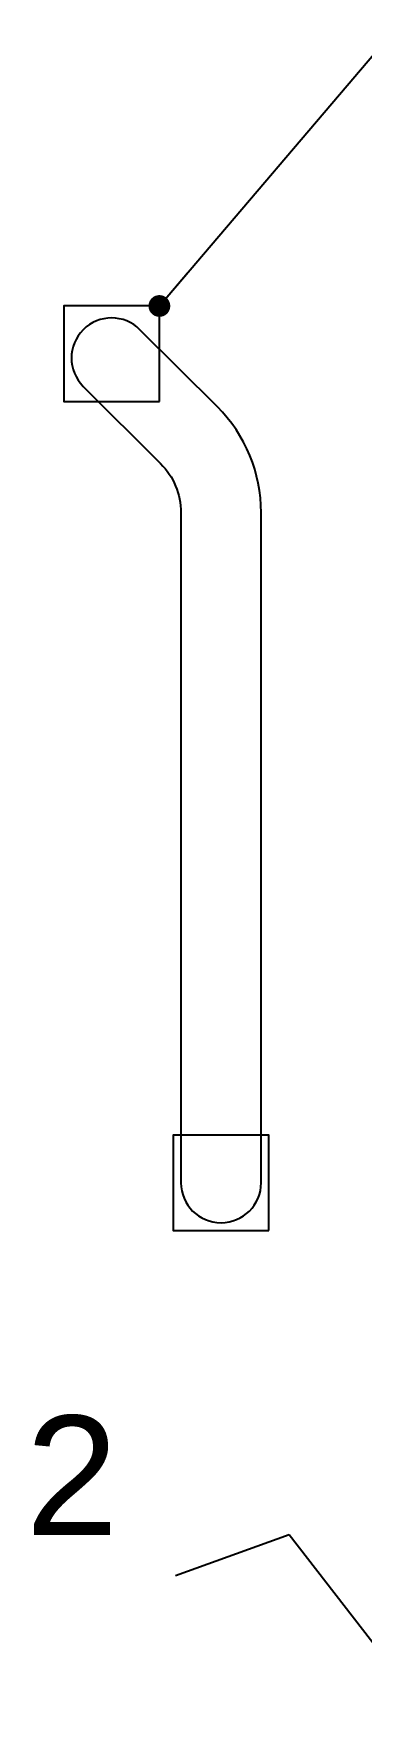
# Model space of a CAD drawing. Header units: millimetres. Extents: x -10605 to 104127, y -15987 to 52426.
# Drawn here: x 5170 to 5855, y 43353 to 46899 of the extents above; entities that cross this region are included whole.
import ezdxf

# ---------------------------------------------------------------- set-up
doc = ezdxf.new("R2010")
doc.units = ezdxf.units.MM
doc.header["$MEASUREMENT"] = 0
doc.layers.add('Металлический каркас здания_Ном._пера__98', color=7, linetype='Continuous', lineweight=25)
doc.layers.add('Отделочный_маркеры отделки_Ном._пера__200', color=7, linetype='Continuous', lineweight=0)
doc.styles.add('РЎР“Р•РќР•Р\xa0РР\xa0_РЎРўРР›Р¬_1', font='arial.ttf')
doc.dimstyles.new('СГЕНЕРИР_СТИЛЬ__1', dxfattribs={"dimtxt": 0.18, "dimasz": 91.2, "dimexe": 0.18, "dimexo": 0.0625, "dimgap": 0.09, "dimtad": 0, "dimtih": 1, "dimtoh": 1, "dimdec": 4, "dimzin": 0, "dimdsep": 46, "dimcen": 0.09, "dimadec": 0, "dimazin": 0, "dimtfac": 1, "dimtdec": 4, "dimtmove": 0, "dimatfit": 3, "dimldrblk": 'ARROWHEAD_11', "dimfxl": 1, "dimtolj": 1, "dimtzin": 0, "dimarcsym": 0})

# ---------------------------------------------------------------- blocks, each defined once
blk = doc.blocks.new('Wheel_Guide_WBM')
at = {"layer": 'Металлический каркас здания_Ном._пера__98', "color": 7, "linetype": 'Continuous', "lineweight": 25, "flags": 128}
for points in [[(-100, 100), (-100, -100), (100, -100), (100, 100)], [(129, -1638.1), (129, -1838.1), (329, -1838.1), (329, -1638.1)]]:
    blk.add_lwpolyline(points, close=True, dxfattribs=at)
blk.add_lwpolyline([(-84, 0), (-84, -1405.1, 0.198912), (7.7, -1626.5), (169.6, -1788.4, 1), (288.4, -1669.6), (126.5, -1507.7, -0.198912), (84, -1405.1), (84, 0, 1)], format="xyb", close=True, dxfattribs=at)
blk = doc.blocks.new('ARROWHEAD_11')
at = {"color": 0, "linetype": 'Continuous', "lineweight": 0}
blk.add_line((0, 0), (-1, 0), dxfattribs=at)
at = {"color": 0, "linetype": 'Continuous', "lineweight": 0, "const_width": 0.25, "flags": 128}
blk.add_lwpolyline([(-0.125, 0, 1), (0.125, 0, 1)], format="xyb", close=True, dxfattribs=at)

msp = doc.modelspace()

# ---------------------------------------------------------------- block references
at = {"layer": 'Металлический каркас здания_Ном._пера__98', "color": 7, "linetype": 'Continuous', "lineweight": 25, "zscale": 1000, "rotation": 180}
msp.add_blockref('Wheel_Guide_WBM', (5561.91639, 44489.9309), dxfattribs=at)

# ---------------------------------------------------------------- texts
at = {"layer": 'Отделочный_маркеры отделки_Ном._пера__200', "color": 7, "linetype": 'Continuous', "lineweight": 0, "insert": (5346.95486, 43751.6461), "char_height": 250, "attachment_point": 9, "style": 'РЎР“Р•РќР•Р\xa0РР\xa0_РЎРўРР›Р¬_1'}
msp.add_mtext('\\A1;{\\pqr;\\fArial|b0|i0|c204|p0;\\W1.000000;2}', dxfattribs=at)

# ---------------------------------------------------------------- leaders
at = {"layer": 'Отделочный_маркеры отделки_Ном._пера__200', "color": 7, "linetype": 'Continuous', "lineweight": 0, "annotation_type": 0, "has_hookline": 1, "hookline_direction": 1}
for points, text_width in [([(5432.91639, 46328.00345), (5917.77046, 46898.57246), (6361.10439, 46812.85751)], 92), ([(5994.84512, 43375.51044), (5704.4247, 43751.6461), (5466.95486, 43665.93087)], 165.25)]:
    msp.add_leader(points, dimstyle='СГЕНЕРИР_СТИЛЬ__1', dxfattribs=dict(at, text_width=text_width))

doc.saveas('drawing.dxf')
